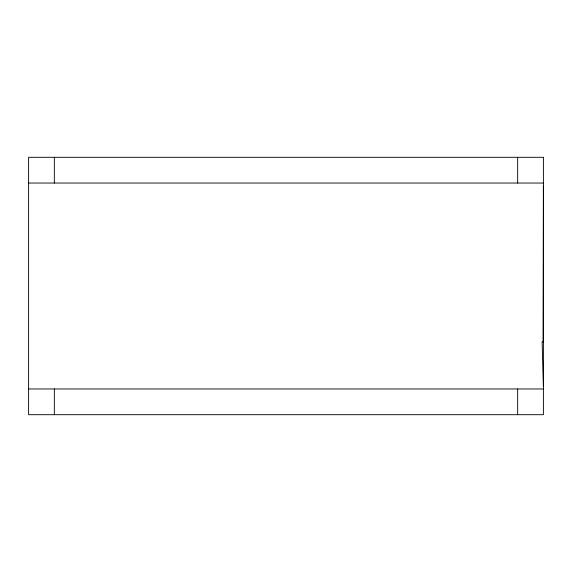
<?xml version="1.0" encoding="UTF-8"?>
<svg xmlns="http://www.w3.org/2000/svg" width="572" height="572" viewBox="0 0 572 572"><rect width="100%" height="100%" fill="white"/><g stroke="black" fill="none" stroke-linecap="round" stroke-linejoin="round"><path stroke-width="0.86" d="M28.6 183.04L543.4 183.04M543.4 185.614L543.078 341.806M543.4 341.806L542.113 341.806L543.4 386.386M28.6 388.96L543.4 388.96M517.66 157.3L517.66 183.04M517.66 388.96L517.66 414.7M54.34 157.3L54.34 183.04M54.34 388.96L54.34 414.7M543.4 157.3L28.6 157.3L28.6 414.7L543.4 414.7L543.4 157.3"/></g></svg>
